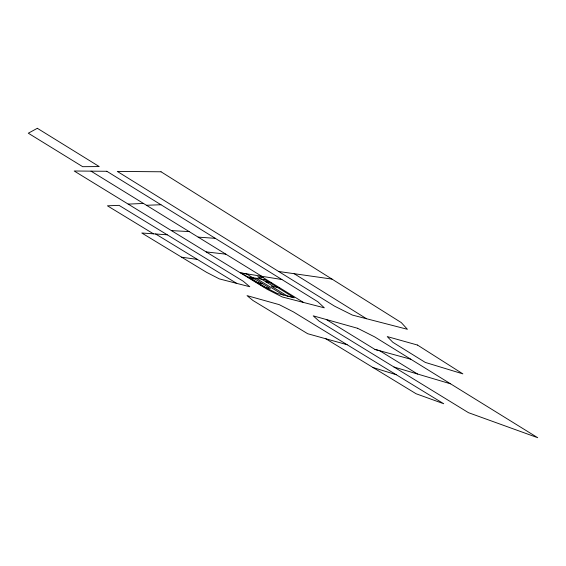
<?xml version="1.0" encoding="UTF-8"?>
<svg xmlns="http://www.w3.org/2000/svg" width="566" height="566" viewBox="0 0 566 566"><rect width="100%" height="100%" fill="white"/><g stroke="black" fill="none" stroke-linecap="round" stroke-linejoin="round"><path stroke-width="0.85" d="M128.199 204.107L143.488 203.456M146.445 205.274L160.963 204.743M171.427 230.603L189.15 231.579M153.457 233.829L107.441 205.812L119.058 205.359L243.239 281.238L249.783 286.743L219.36 278.897L206.484 272.281L141.776 233.001L167.246 234.805M198.185 237.133L215.271 238.328M206.194 251.912L225.827 254.155M181.622 257.19L197.385 259.426M278.67 271.489L331.987 279.095M281.91 279.533L260.742 276.116L303.525 302.463M240.26 272.798L261.761 276.279L91.013 171.144M263.346 277.722L257.671 276.788L273.781 286.693M249.238 277.885L254.573 278.805M265.744 281.755L271.531 282.759M257.021 282.66L262.454 283.644M279.675 287.776L271.475 286.269L287.358 296.032L293.386 297.242M326.264 319.493L374.989 349.448L379.659 350.715L417.524 374.013M374.989 349.448L410.803 359.233M347.156 344.729L307.671 333.714L252.988 300.511L247.024 295.629L279.236 304.65L293.471 311.93L443.702 403.728L416.067 393.738L325.825 338.779M394.007 367.037L450.55 383.812M372.98 367.504L396.228 374.72M155.629 233.984L236.694 283.368M256.002 278.239L283.304 295.006M294.15 273.696L366.535 318.743M37.342 128.298L28.3 133.208L82.678 166.687L99.22 166.567L37.342 128.298M106.861 171.286L74.188 171.003L267.258 289.346L282.3 296.98L324.332 307.833L317.837 301.749L106.861 171.286M161.027 171.781L117.296 171.413L334.64 306.199L352.42 315.085L407.414 329.299L401.28 322.585L161.027 171.781M246.649 273.944L241.42 273.095L264.775 287.408L270.3 288.462L246.649 273.944M264.98 279.76L248.601 276.979L266.996 288.257L277.29 293.478L294.278 297.787L264.98 279.76M357.62 328.287L313.203 315.842L319.104 321.12L468.485 412.685L537.7 437.702L374.607 336.848L357.62 328.287M417.496 345.055L387.236 336.579L392.882 342.317L425.292 362.417L462.847 373.864L417.496 345.055"/></g></svg>
